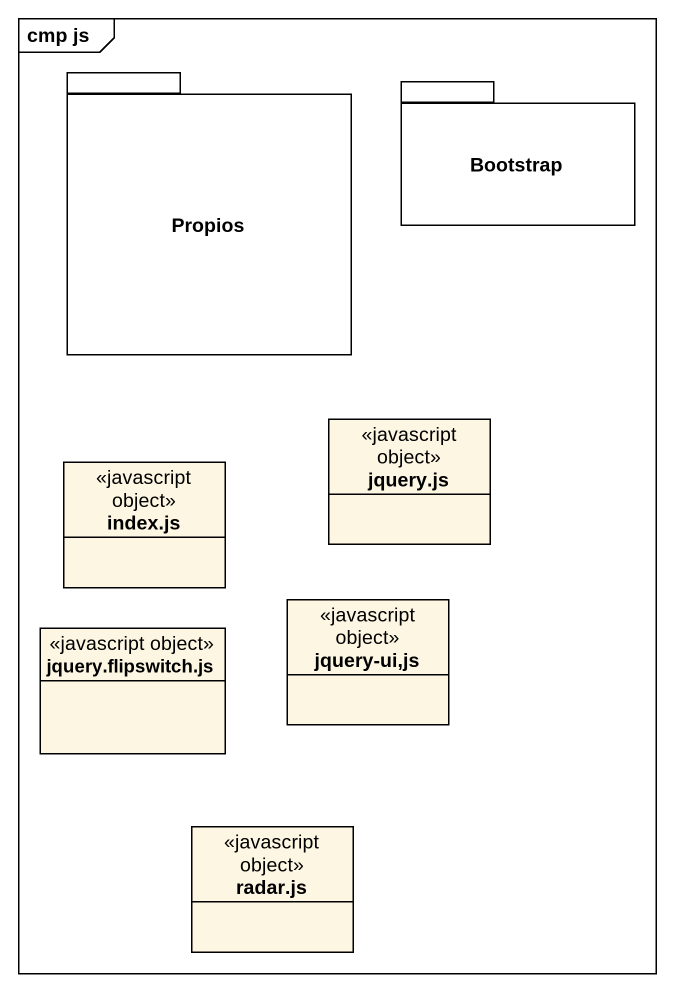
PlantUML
@startuml
mainframe cmp js
hide circle
hide empty members
package Propios {
}
package Bootstrap {
}
class "index.js" as index_js <<javascript object>>
class "jquery.js" as jquery_js <<javascript object>>
class "jquery.flipswitch.js" as jquery_flipswitch_js <<javascript object>>
class "jquery-ui,js" as jquery_ui_js <<javascript object>>
class "radar.js" as radar_js <<javascript object>>
@enduml
